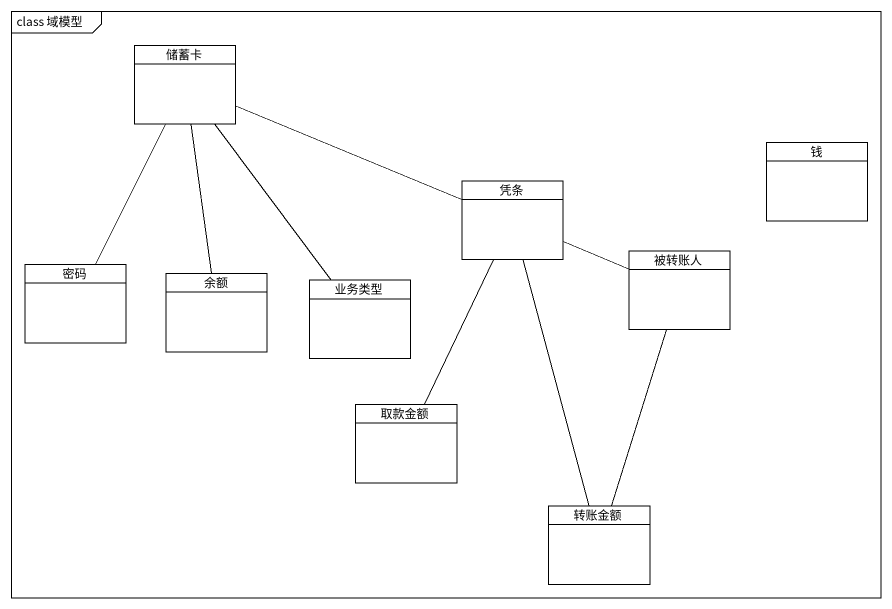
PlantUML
@startuml
mainframe class 域模型
hide circle
hide empty members
class 储蓄卡
class 钱
class 凭条
class 密码
class 被转账人
class 余额
class 业务类型
class 取款金额
class 转账金额
储蓄卡 -right- 凭条
储蓄卡 -- 密码
储蓄卡 -- 余额
储蓄卡 -- 业务类型
凭条 -right- 被转账人
凭条 -- 取款金额
凭条 -- 转账金额
转账金额 -up- 被转账人
@enduml
